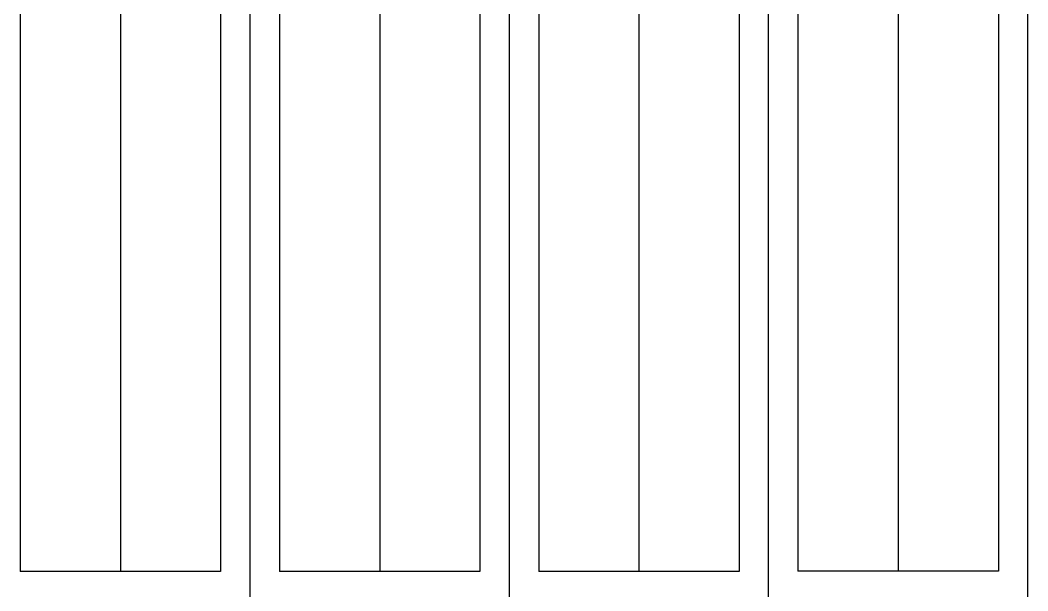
# Model space of a CAD drawing. Extents: x 10 to 622, y -523 to 292.
# Drawn here: x 285.7 to 297.5, y 104.84 to 111.53 of the extents above; entities that cross this region are included whole.
import ezdxf

# ---------------------------------------------------------------- set-up
doc = ezdxf.new("R2010")
doc.units = 0
doc.header["$LTSCALE"] = 5
doc.header["$MEASUREMENT"] = 0
doc.layers.get('0').update_dxf_attribs({"linetype": 'CONTINUOUS'})

msp = doc.modelspace()

# ---------------------------------------------------------------- linework, layer by layer
at = {"color": 7, "linetype": 'Continuous'}
for p, q in [((288.391, 91.584), (288.391, 118.109)), ((288.391, 101.486), (288.391, 118.109)), ((288.391, 91.584), (288.391, 118.109)), ((288.391, 101.486), (288.391, 118.109)), ((291.429, 91.584), (291.429, 118.109)), ((291.429, 101.486), (291.429, 118.109)), ((291.429, 91.584), (291.429, 118.109)), ((291.429, 101.486), (291.429, 118.109)), ((294.466, 91.588), (294.466, 118.113)), ((294.466, 101.49), (294.466, 118.113)), ((294.466, 91.584), (294.466, 118.109)), ((294.466, 101.486), (294.466, 118.109)), ((297.503, 91.592), (297.503, 118.117)), ((297.503, 101.493), (297.503, 118.117)), ((297.503, 91.588), (297.503, 118.113)), ((297.503, 101.49), (297.503, 118.113)), ((285.698, 114.789), (285.698, 105.07)), ((288.047, 114.789), (288.047, 105.07)), ((288.736, 114.789), (288.736, 105.07)), ((291.084, 114.789), (291.084, 105.07)), ((291.773, 114.789), (291.773, 105.07)), ((294.122, 114.789), (294.122, 105.07)), ((294.81, 114.793), (294.81, 105.074)), ((297.159, 114.793), (297.159, 105.074)), ((286.873, 114.181), (286.873, 105.07)), ((289.91, 114.181), (289.91, 105.07)), ((292.947, 114.181), (292.947, 105.07)), ((295.984, 114.185), (295.984, 105.074)), ((288.047, 105.07), (285.698, 105.07)), ((291.084, 105.07), (288.736, 105.07)), ((294.122, 105.07), (291.773, 105.07)), ((297.159, 105.074), (294.81, 105.074))]:
    msp.add_line(p, q, dxfattribs=at)

doc.saveas('drawing.dxf')
